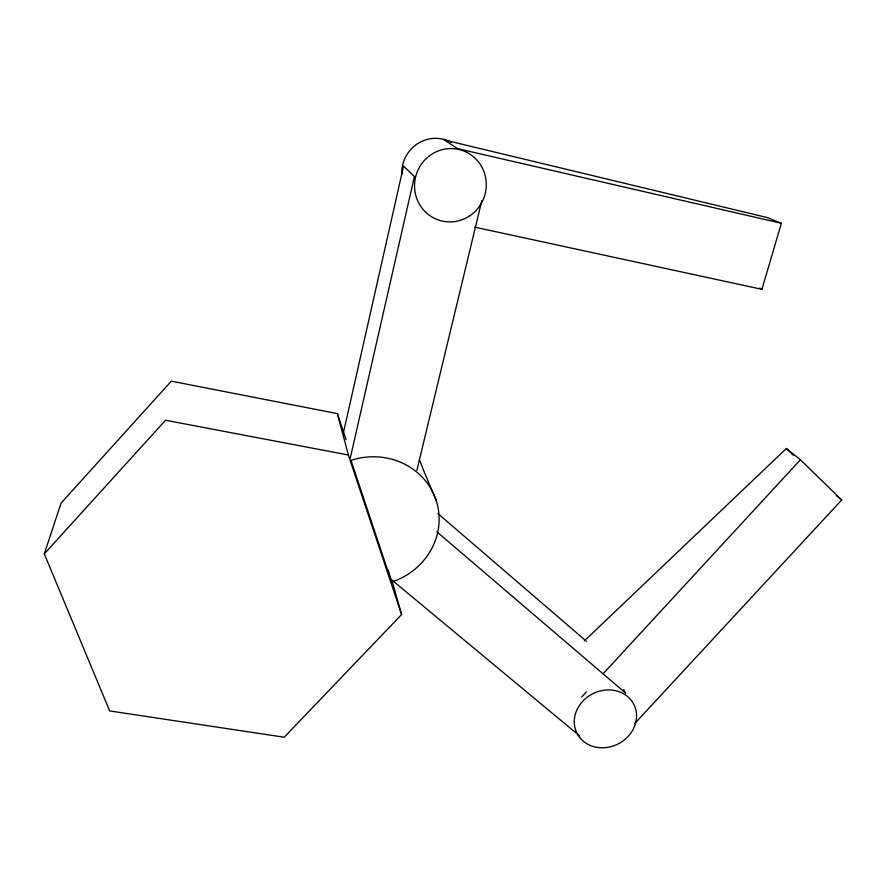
<?xml version="1.0" encoding="UTF-8"?>
<svg xmlns="http://www.w3.org/2000/svg" width="886" height="886" viewBox="0 0 886 886"><rect width="100%" height="100%" fill="white"/><g stroke="black" fill="none" stroke-linecap="round" stroke-linejoin="round"><path stroke-width="1.33" d="M343.458 432.567L403.529 166.136L414.426 176.458L350.269 458.073M416.907 470.289L481.851 200.469M474.697 227.148L761.916 289.323L781.386 223.294L767.11 217.524L444.229 139.944L457.663 148.66L781.386 223.294M391.922 580.352L401.591 614.541L284.207 737.23L109.687 710.937L44.3 553.872L61.056 503.126L171.308 381.157L337.389 413.64L346.061 439.655M44.3 553.872L165.56 420.241L348.364 455.005L401.591 614.541M581.714 697.005L586.388 691.933M603.2 673.692L800.401 459.768L841.7 499.992L634.664 723.607M584.372 640.899L786.358 448.482L800.401 459.768M759.645 288.094L761.916 289.323M836.395 495.662L841.7 499.992M390.482 578.846L579.533 735.856M436.809 531.777L625.749 693.217L623.7 689.64M437.95 513.614L586.399 641.254M786.358 448.482L793.269 455.216M436.311 500.922L422.888 468.672A63.858 60.503 -15 0 0 419.399 460.111M391.579 582.08L350.978 460.332A68.255 64.157 -15.7 0 1 436.023 500.014A68.255 64.157 -15.7 0 1 391.579 582.08L388.223 570.174M337.389 413.64L348.364 455.005M401.768 174.199A34.299 33.424 -76.8 0 1 417.638 143.643A34.299 33.424 -76.8 0 1 451.284 142.347M468.938 216.35A36.758 35.772 -72.3 0 0 467.742 152.868A36.758 35.772 -72.3 0 0 414.548 186.547A36.758 35.772 -72.3 0 0 468.938 216.35M596.965 747.352A31.885 28.119 -26.9 0 0 635.616 708.933A31.885 28.119 -26.9 0 0 583.686 700.272A31.885 28.119 -26.9 0 0 596.965 747.352"/></g></svg>
